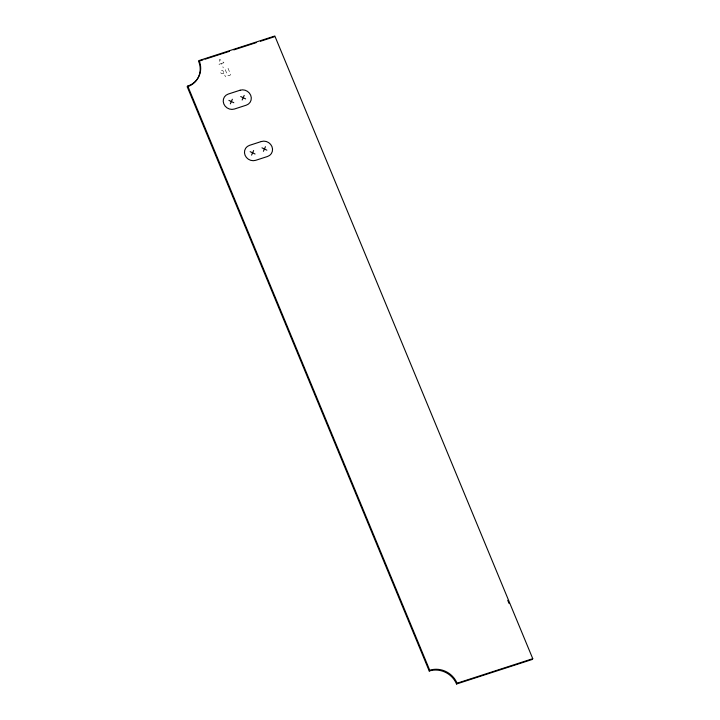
<?xml version="1.0" encoding="UTF-8"?>
<svg xmlns="http://www.w3.org/2000/svg" width="720" height="720" viewBox="0 0 720 720"><rect width="100%" height="100%" fill="white"/><g stroke="black" fill="none" stroke-linecap="round" stroke-linejoin="round"><path stroke-width="0.54" stroke-dasharray="3.6 2.7" d="M221.643 63.459L223.911 62.721L219.735 59.319L219.042 64.305L221.472 63.513L223.281 67.869M223.857 73.359L222.966 73.647A1.836 1.692 33.1 0 1 220.626 72.54A1.836 1.692 33.1 0 1 221.607 70.353L222.885 70.614L225.495 76.851M228.024 68.265L230.274 73.701A1.647 1.512 33.1 0 1 229.401 75.663A1.647 1.512 33.1 0 1 227.304 74.664L225.054 69.237"/><path stroke-width="1.08" d="M230.328 103.824L232.371 99.252M242.154 99.999L244.188 95.418M251.577 155.124L253.62 150.543M263.403 151.29L265.437 146.718M199.125 60.534L198.621 61.317A21.411 19.71 33.1 0 1 187.245 86.823L429.237 671.031A21.411 19.71 33.1 0 1 456.543 684L532.251 659.466L532.755 658.683L274.833 36L199.125 60.534A21.411 19.71 33.1 0 1 187.749 86.04L187.245 86.823M429.237 671.031L429.741 670.257L187.749 86.04M456.543 684L457.056 683.217L532.755 658.683M199.683 60.966L202.887 59.931M205.02 59.238L229.545 51.291M233.802 49.914L256.194 42.651M260.46 41.274L274.32 36.783M240.723 96.543L245.619 98.874M228.897 100.377L233.802 102.699M261.972 147.843L266.868 150.165M250.146 151.668L255.051 153.999M507.744 600.309L509.04 603.423M429.741 670.257A21.411 19.71 33.1 0 1 457.056 683.217M240.075 90.225L228.249 94.059A8.325 7.668 33.1 0 0 223.83 103.977A8.325 7.668 33.1 0 0 234.45 109.017L246.267 105.183A8.325 7.668 33.1 0 0 250.695 95.265A8.325 7.668 33.1 0 0 240.075 90.225M261.324 141.525L249.498 145.359A8.325 7.668 33.1 0 0 245.079 155.277A8.325 7.668 33.1 0 0 255.699 160.317L267.516 156.483A8.325 7.668 33.1 0 0 271.944 146.565A8.325 7.668 33.1 0 0 261.324 141.525"/></g></svg>
